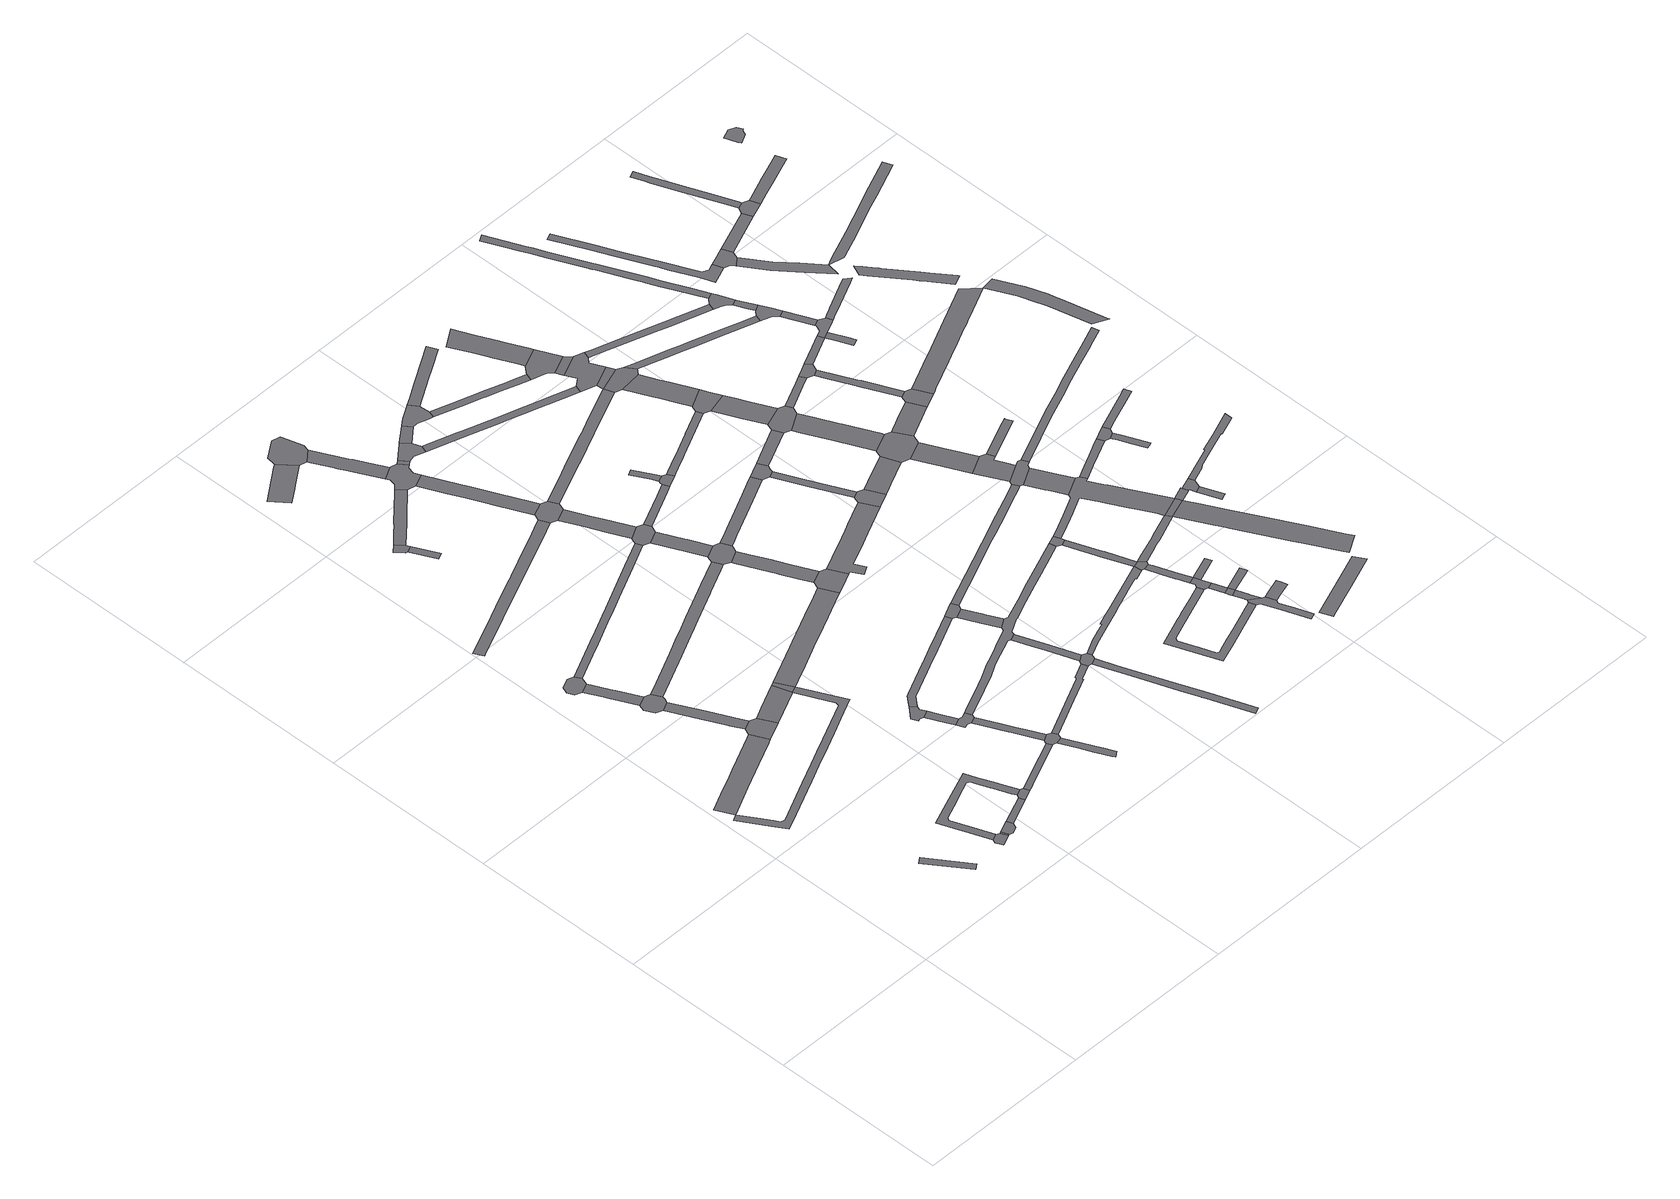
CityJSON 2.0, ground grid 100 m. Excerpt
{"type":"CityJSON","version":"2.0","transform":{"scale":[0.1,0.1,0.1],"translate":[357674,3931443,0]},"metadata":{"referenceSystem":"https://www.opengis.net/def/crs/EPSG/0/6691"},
"CityObjects":{
"road1":{"type":"Road","attributes":{"RoadStructureAttribute.sectionType":"1"},"geometry":[{"type":"MultiSurface","lod":"1","boundaries":[[[0,1,2,3,4,5]]]}]},
"road2":{"type":"Road","attributes":{"RoadStructureAttribute.sectionType":"1"},"geometry":[{"type":"MultiSurface","lod":"1","boundaries":[[[6,7,8,9,10,11,12,13,14,15,16,17,18]]]}]},
"road3":{"type":"Road","geometry":[{"type":"MultiSurface","lod":"1","boundaries":[[[19,20,21,22,23,24]]]}]},
"road4":{"type":"Road","geometry":[{"type":"MultiSurface","lod":"1","boundaries":[[[25,26,27,28,29,30,31,32,33]]]}]},
"road5":{"type":"Road","attributes":{"RoadStructureAttribute.sectionType":"1"},"geometry":[{"type":"MultiSurface","lod":"1","boundaries":[[[34,35,36,37,38,39,40,41,42,43,44,45,46,47,48,49,50,51,52,53,54,55,56,57,58,18,59]]]}]},
"road6":{"type":"Road","attributes":{"RoadStructureAttribute.sectionType":"1"},"geometry":[{"type":"MultiSurface","lod":"1","boundaries":[[[28,60,61,62,63,64,65,66,67,68,29]]]}]},
"road7":{"type":"Road","attributes":{"RoadStructureAttribute.sectionType":"1"},"geometry":[{"type":"MultiSurface","lod":"1","boundaries":[[[20,19,69,70]]]}]},
"road8":{"type":"Road","geometry":[{"type":"MultiSurface","lod":"1","boundaries":[[[71,72,73,74,65,64,75,76,77]]]}]},
"road9":{"type":"Road","geometry":[{"type":"MultiSurface","lod":"1","boundaries":[[[78,79,80,81,70,69]]]}]},
"road10":{"type":"Road","attributes":{"RoadStructureAttribute.sectionType":"1"},"geometry":[{"type":"MultiSurface","lod":"1","boundaries":[[[82,83,84,85,86,87,88,89,90,91,92,93,71,77]]]}]},
"road11":{"type":"Road","attributes":{"RoadStructureAttribute.sectionType":"1"},"geometry":[{"type":"MultiSurface","lod":"1","boundaries":[[[94,95,96,97,98,99,100,101,102,103,22,21,104,105,106,107,108,109,110,111,112,113,114,115,116,117,118]]]}]},
"road12":{"type":"Road","geometry":[{"type":"MultiSurface","lod":"1","boundaries":[[[89,119,10,9,120,121,122,90]]]}]},
"road13":{"type":"Road","attributes":{"RoadStructureAttribute.sectionType":"1"},"geometry":[{"type":"MultiSurface","lod":"1","boundaries":[[[123,124,81,80,125,126,127]]]}]},
"road14":{"type":"Road","attributes":{"RoadStructureAttribute.sectionType":"1"},"geometry":[{"type":"MultiSurface","lod":"1","boundaries":[[[128,129,130,122,121,46,131]]]}]},
"road15":{"type":"Road","geometry":[{"type":"MultiSurface","lod":"1","boundaries":[[[132,133,94,118,127,126,134]]]}]},
"road16":{"type":"Road","geometry":[{"type":"MultiSurface","lod":"1","boundaries":[[[46,45,135,136,131]]]}]},
"road17":{"type":"Road","geometry":[{"type":"MultiSurface","lod":"1","boundaries":[[[137,138,139,140,141,142]]]}]},
"road18":{"type":"Road","attributes":{"RoadStructureAttribute.sectionType":"1"},"geometry":[{"type":"MultiSurface","lod":"1","boundaries":[[[143,144,145,146,147,148,149,150,151,152,153,154,155,156,157,158,159,160,161,162,163]]]}]},
"road19":{"type":"Road","geometry":[{"type":"MultiSurface","lod":"1","boundaries":[[[164,165,139,138]]]}]},
"road20":{"type":"Road","attributes":{"RoadStructureAttribute.sectionType":"1"},"geometry":[{"type":"MultiSurface","lod":"1","boundaries":[[[166,167,168,169,170,171,172,173,174,175,176,177,178,179,132,134]]]}]},
"road21":{"type":"Road","attributes":{"RoadStructureAttribute.sectionType":"1"},"geometry":[{"type":"MultiSurface","lod":"1","boundaries":[[[180,181,182,183,184,185,31,30,186,187,188,189,190,191,192,193]]]}]},
"road22":{"type":"Road","geometry":[{"type":"MultiSurface","lod":"1","boundaries":[[[194,195,196,197,198,199,200,201]]]}]},
"road23":{"type":"Road","attributes":{"RoadStructureAttribute.sectionType":"1"},"geometry":[{"type":"MultiSurface","lod":"1","boundaries":[[[202,203,204,205,206,207,208,209,210,74,73,211,212,213,214,215,216,217,218,219,220]]]}]},
"road24":{"type":"Road","attributes":{"RoadStructureAttribute.sectionType":"1"},"geometry":[{"type":"MultiSurface","lod":"1","boundaries":[[[221,222,223,224,225,226,227,228,229,230,231]]]}]},
"road25":{"type":"Road","attributes":{"RoadStructureAttribute.sectionType":"1"},"geometry":[{"type":"MultiSurface","lod":"1","boundaries":[[[200,232,233,234,235,201]]]}]},
"road26":{"type":"Road","geometry":[{"type":"MultiSurface","lod":"1","boundaries":[[[236,237,238,239,240,241,242,243,244,245,234,233]]]}]},
"road27":{"type":"Road","attributes":{"RoadStructureAttribute.sectionType":"1"},"geometry":[{"type":"MultiSurface","lod":"1","boundaries":[[[246,247,248,249,250,141,140,251,252,253,254]]]}]},
"road28":{"type":"Road","attributes":{"RoadStructureAttribute.sectionType":"1"},"geometry":[{"type":"MultiSurface","lod":"1","boundaries":[[[255,256,257,258,259,260,261,262,263,264,241,240]]]}]},
"road29":{"type":"Road","geometry":[{"type":"MultiSurface","lod":"1","boundaries":[[[265,259,258,266,173,172,267,268,269,270,271,272]]]}]},
"road30":{"type":"Road","attributes":{"RoadStructureAttribute.sectionType":"1"},"geometry":[{"type":"MultiSurface","lod":"1","boundaries":[[[273,274,275,276,270,269,277,278,279,280,281]]]}]},
"road31":{"type":"Road","geometry":[{"type":"MultiSurface","lod":"1","boundaries":[[[282,283,231,230,284,285,286,287,288,289]]]}]},
"road32":{"type":"Road","attributes":{"RoadStructureAttribute.sectionType":"1"},"geometry":[{"type":"MultiSurface","lod":"1","boundaries":[[[290,291,292,293,294,136,135,295,296,297,298,299,300,301,302]]]}]},
"road33":{"type":"Road","attributes":{"RoadStructureAttribute.sectionType":"1"},"geometry":[{"type":"MultiSurface","lod":"1","boundaries":[[[303,304,305,306,307,308,309,310,285,284,311,312,313,314,315]]]}]},
"road34":{"type":"Road","geometry":[{"type":"MultiSurface","lod":"1","boundaries":[[[316,317,318,319,303,315,320,321,254,253,322,323]]]}]},
"road35":{"type":"Road","attributes":{"RoadStructureAttribute.sectionType":"1"},"geometry":[{"type":"MultiSurface","lod":"1","boundaries":[[[324,325,326,327,328,329,330,331,196,195,332,333,334,335,336,337,338,339,340,341,342]]]}]},
"road36":{"type":"Road","attributes":{"RoadStructureAttribute.sectionType":"1"},"geometry":[{"type":"MultiSurface","lod":"1","boundaries":[[[322,343,344,345,346,347,348,349,350,351,352,323]]]}]},
"road37":{"type":"Road","attributes":{"RoadStructureAttribute.sectionType":"1"},"geometry":[{"type":"MultiSurface","lod":"1","boundaries":[[[318,353,354,319]]]}]},
"road38":{"type":"Road","attributes":{"RoadStructureAttribute.sectionType":"1"},"geometry":[{"type":"MultiSurface","lod":"1","boundaries":[[[355,356,357,358,359,360,272,271,361,362,363,364,365,366,367]]]}]},
"road39":{"type":"Road","geometry":[{"type":"MultiSurface","lod":"1","boundaries":[[[151,368,369,370,371,348,347,372,152]]]}]},
"road40":{"type":"Road","attributes":{"RoadStructureAttribute.sectionType":"1"},"geometry":[{"type":"MultiSurface","lod":"1","boundaries":[[[373,374,375,376,369,368,377,378,379,380]]]}]},
"road41":{"type":"Road","geometry":[{"type":"MultiSurface","lod":"1","boundaries":[[[381,382,383,354,353,384,385,386,387,388]]]}]},
"road42":{"type":"Road","geometry":[{"type":"MultiSurface","lod":"1","boundaries":[[[373,380,389,180,193,390,391,392,393,394]]]}]},
"road43":{"type":"Road","attributes":{"RoadStructureAttribute.sectionType":"1"},"geometry":[{"type":"MultiSurface","lod":"1","boundaries":[[[390,395,396,397,398,399,400,401,391]]]}]},
"road44":{"type":"Road","geometry":[{"type":"MultiSurface","lod":"1","boundaries":[[[397,202,220,402,403,404,405,398]]]}]},
"road45":{"type":"Road","attributes":{"RoadStructureAttribute.sectionType":"1"},"geometry":[{"type":"MultiSurface","lod":"1","boundaries":[[[406,407,408,409,410,411,403,402,412,413,414,415,416,417,418]]]}]},
"road46":{"type":"Road","attributes":{"RoadStructureAttribute.sectionType":"1"},"geometry":[{"type":"MultiSurface","lod":"1","boundaries":[[[387,419,420,421,388]]]}]},
"road47":{"type":"Road","geometry":[{"type":"MultiSurface","lod":"1","boundaries":[[[422,423,406,418,424,290,302,425,426,427]]]}]},
"road48":{"type":"Road","attributes":{"RoadStructureAttribute.sectionType":"1"},"geometry":[{"type":"MultiSurface","lod":"1","boundaries":[[[428,429,430,431,432,433,434,435]]]}]},
"road49":{"type":"Road","geometry":[{"type":"MultiSurface","lod":"1","boundaries":[[[436,342,341,437,438,439,440]]]}]},
"road50":{"type":"Road","geometry":[{"type":"MultiSurface","lod":"1","boundaries":[[[441,442,443,444,445,446,435,434,447,355,367]]]}]},
"road51":{"type":"Road","attributes":{"RoadStructureAttribute.sectionType":"1"},"geometry":[{"type":"MultiSurface","lod":"1","boundaries":[[[393,448,449,450,451,452,394]]]}]},
"road52":{"type":"Road","geometry":[{"type":"MultiSurface","lod":"1","boundaries":[[[453,454,420,419,455,456,457,458,459,460]]]}]},
"road53":{"type":"Road","geometry":[{"type":"MultiSurface","lod":"1","boundaries":[[[461,462,463,464,465,466,467,468,469,470,471,472,473,474,475,476,477,478,243,242,479,480,481,482,483,484,485,430,429,486,487,488,489,490,491,492,493,494,495]]]}]},
"road54":{"type":"Road","attributes":{"RoadStructureAttribute.sectionType":"1"},"geometry":[{"type":"MultiSurface","lod":"1","boundaries":[[[496,467,466,497,498,438,437]]]}]},
"road55":{"type":"Road","attributes":{"RoadStructureAttribute.sectionType":"1"},"geometry":[{"type":"MultiSurface","lod":"1","boundaries":[[[442,499,500,501,502,503,504,505,506,507,508,509,510,511,512,513,514,515,443]]]}]},
"road56":{"type":"Road","attributes":{"RoadStructureAttribute.sectionType":"1"},"geometry":[{"type":"MultiSurface","lod":"1","boundaries":[[[404,516,517,518,519,520,521,522,523,524,525,526,405]]]}]},
"road57":{"type":"Road","attributes":{"RoadStructureAttribute.sectionType":"1"},"geometry":[{"type":"MultiSurface","lod":"1","boundaries":[[[527,528,529,530,531,532,533]]]}]},
"road58":{"type":"Road","geometry":[{"type":"MultiSurface","lod":"1","boundaries":[[[534,535,533,532,536,451,450]]]}]},
"road59":{"type":"Road","attributes":{"RoadStructureAttribute.sectionType":"1"},"geometry":[{"type":"MultiSurface","lod":"1","boundaries":[[[537,538,539,540,541,542,543,544,386,385,545,546,547,548,549,550,551,552,553,554]]]}]},
"road60":{"type":"Road","attributes":{"RoadStructureAttribute.sectionType":"1"},"geometry":[{"type":"MultiSurface","lod":"1","boundaries":[[[555,556,557,558,559,560,561,371,370,562,563,564,565,566,567,568,569,570,571,572]]]}]},
"road61":{"type":"Road","attributes":{"RoadStructureAttribute.sectionType":"1"},"geometry":[{"type":"MultiSurface","lod":"1","boundaries":[[[573,574,575,576,577,578,579,580,581,582,583,584,585,586,587,422,427]]]}]},
"road62":{"type":"Road","attributes":{"RoadStructureAttribute.sectionType":"1"},"geometry":[{"type":"MultiSurface","lod":"1","boundaries":[[[459,588,589,590,591,592,593,594,595,596,460]]]}]},
"road63":{"type":"Road","attributes":{"RoadStructureAttribute.sectionType":"1"},"geometry":[{"type":"MultiSurface","lod":"1","boundaries":[[[597,598,599,600,601,458,457,602,603,604,605,606,607,608]]]}]},
"road64":{"type":"Road","attributes":{"RoadStructureAttribute.sectionType":"1"},"geometry":[{"type":"MultiSurface","lod":"1","boundaries":[[[609,610,611,612,613,614,615,616,617,618,446,445,619,620,621,622,623,624,625,626,627,628,629,630,631,632,633]]]}]},
"road65":{"type":"Road","geometry":[{"type":"MultiSurface","lod":"1","boundaries":[[[634,635,636,637,638,521,520,639,640]]]}]},
"road66":{"type":"Road","attributes":{"RoadStructureAttribute.sectionType":"1"},"geometry":[{"type":"MultiSurface","lod":"1","boundaries":[[[641,642,643,644,645,646,535,534,647,648,649,650,651,652]]]}]},
"road67":{"type":"Road","attributes":{"RoadStructureAttribute.sectionType":"1"},"geometry":[{"type":"MultiSurface","lod":"1","boundaries":[[[653,654,655,640,639,656,657,658,659]]]}]},
"road68":{"type":"Road","attributes":{"RoadStructureAttribute.sectionType":"1"},"geometry":[{"type":"MultiSurface","lod":"1","boundaries":[[[439,660,661,662,663,664,665,666,667,668,669,670,671,672,673,674,675,676,677,678,679,440]]]}]},
"road69":{"type":"Road","attributes":{"RoadStructureAttribute.sectionType":"1"},"geometry":[{"type":"MultiSurface","lod":"1","boundaries":[[[680,681,682,683,684,685,686,687,688,689,690,691,692,693,694,695,696,697,698,699,700,701,702,703,704,705,706]]]}]},
"road70":{"type":"Road","geometry":[{"type":"MultiSurface","lod":"1","boundaries":[[[659,658,581,580,707,708]]]}]},
"road71":{"type":"Road","attributes":{"RoadStructureAttribute.sectionType":"1"},"geometry":[{"type":"MultiSurface","lod":"1","boundaries":[[[709,710,636,635,711]]]}]},
"road72":{"type":"Road","attributes":{"RoadStructureAttribute.sectionType":"1"},"geometry":[{"type":"MultiSurface","lod":"1","boundaries":[[[712,713,714,715,716,717,718,719,720,721,722,723,724]]]}]},
"road73":{"type":"Road","geometry":[{"type":"MultiSurface","lod":"1","boundaries":[[[718,717,608,607,725,726,727,728]]]}]},
"road74":{"type":"Road","geometry":[{"type":"MultiSurface","lod":"1","boundaries":[[[729,537,554,730,731,732,733,734,735,736,737]]]}]},
"road75":{"type":"Road","geometry":[{"type":"MultiSurface","lod":"1","boundaries":[[[494,738,739,740,741,742,743,495]]]}]},
"road76":{"type":"Road","geometry":[{"type":"MultiSurface","lod":"1","boundaries":[[[736,744,728,727,737]]]}]},
"road77":{"type":"Road","attributes":{"RoadStructureAttribute.sectionType":"1"},"geometry":[{"type":"MultiSurface","lod":"1","boundaries":[[[572,745,731,730]]]}]},
"road78":{"type":"Road","attributes":{"RoadStructureAttribute.sectionType":"1"},"geometry":[{"type":"MultiSurface","lod":"1","boundaries":[[[707,746,747,748,749,750,708]]]}]},
"road79":{"type":"Road","attributes":{"RoadStructureAttribute.sectionType":"1"},"geometry":[{"type":"MultiSurface","lod":"1","boundaries":[[[751,752,739,738,753,754,755,633,756]]]}]},
"road80":{"type":"Road","geometry":[{"type":"MultiSurface","lod":"1","boundaries":[[[571,757,758,759,760,761,745,572]]]}]},
"road81":{"type":"Road","geometry":[{"type":"MultiSurface","lod":"1","boundaries":[[[756,633,632,762,763,764,765,766,767]]]}]},
"road82":{"type":"Road","attributes":{"RoadStructureAttribute.sectionType":"1"},"geometry":[{"type":"MultiSurface","lod":"1","boundaries":[[[768,769,766,765,770,771,772,773,774,775,776,777]]]}]},
"road83":{"type":"Road","attributes":{"RoadStructureAttribute.sectionType":"1"},"geometry":[{"type":"MultiSurface","lod":"1","boundaries":[[[778,779,780,759,758,781,782,783,784,785]]]}]},
"road84":{"type":"Road","geometry":[{"type":"MultiSurface","lod":"1","boundaries":[[[776,786,706,705,787,788,789,777]]]}]},
"road85":{"type":"Road","attributes":{"RoadStructureAttribute.sectionType":"1"},"geometry":[{"type":"MultiSurface","lod":"1","boundaries":[[[790,791,788,787]]]}]},
"road86":{"type":"Road","geometry":[{"type":"MultiSurface","lod":"1","boundaries":[[[790,792,793,794,791]]]}]},
"road87":{"type":"Road","geometry":[{"type":"MultiSurface","lod":"1","boundaries":[[[795,796,794,793,797,798,799,800]]]}]},
"road88":{"type":"Road","geometry":[{"type":"MultiSurface","lod":"1","boundaries":[[[801,802,803,804,805,800,799,691,690,806,807,808,809,810,811]]]}]},
"road89":{"type":"Road","geometry":[{"type":"MultiSurface","lod":"1","boundaries":[[[651,812,813,814,785,784,652]]]}]},
"road90":{"type":"Road","attributes":{"RoadStructureAttribute.sectionType":"1"},"geometry":[{"type":"MultiSurface","lod":"1","boundaries":[[[815,816,813,812,817,818,819,820]]]}]},
"road91":{"type":"Road","geometry":[{"type":"MultiSurface","lod":"1","boundaries":[[[819,709,711,821,822,823,824,825,820]]]}]},
"road92":{"type":"Road","geometry":[{"type":"MultiSurface","lod":"1","boundaries":[[[789,826,827,777]]]}]},
"road93":{"type":"Road","geometry":[{"type":"MultiSurface","lod":"1","boundaries":[[[794,828,829,791]]]}]},
"road94":{"type":"Road","attributes":{"RoadStructureAttribute.sectionType":"1"},"geometry":[{"type":"MultiSurface","lod":"1","boundaries":[[[830,831,832,833,834,805,804]]]}]},
"road95":{"type":"Road","attributes":{"RoadStructureAttribute.sectionType":"1"},"geometry":[{"type":"MultiSurface","lod":"1","boundaries":[[[835,836,837,838,839,840,841,842,843,844,822,821]]]}]},
"road96":{"type":"Road","geometry":[{"type":"MultiSurface","lod":"1","boundaries":[[[845,846,840,839,749,748,847,848]]]}]},
"road97":{"type":"Road","attributes":{"RoadStructureAttribute.sectionType":"1"},"geometry":[{"type":"MultiSurface","lod":"1","boundaries":[[[847,849,850,851,852,853,854,848]]]}]},
"road98":{"type":"Road","attributes":{"RoadStructureAttribute.sectionType":"1"},"geometry":[{"type":"MultiSurface","lod":"1","boundaries":[[[855,856,857,858,859,741,740,860,861,862,863,864,865,866,867,868,869,870,871,872,873,874,875,876,877,878,879,880]]]}]},
"road99":{"type":"Road","geometry":[{"type":"MultiSurface","lod":"1","boundaries":[[[852,851,881,882,883,884,885,886,887,888]]]}]},
"road100":{"type":"Road","geometry":[{"type":"MultiSurface","lod":"1","boundaries":[[[889,884,883,890,671,670,891,892,893,894,895]]]}]},
"road101":{"type":"Road","attributes":{"RoadStructureAttribute.sectionType":"1"},"geometry":[{"type":"MultiSurface","lod":"1","boundaries":[[[896,824,823,897,898,899]]]}]},
"road102":{"type":"Road","geometry":[{"type":"MultiSurface","lod":"1","boundaries":[[[900,901,892,891,902,903,904,905,855,880]]]}]},
"road103":{"type":"Road","geometry":[{"type":"MultiSurface","lod":"1","boundaries":[[[906,907,908,909,910,911,912]]]}]},
"road104":{"type":"Road","attributes":{"RoadStructureAttribute.sectionType":"1"},"geometry":[{"type":"MultiSurface","lod":"1","boundaries":[[[913,914,915,916,917,918,919,920,921,870,922,923,924,925,756,767,926,927,928,929,930,921,931,932,933,934,935,936,937,938]]]}]},
"road105":{"type":"Road","attributes":{"RoadStructureAttribute.sectionType":"1"},"geometry":[{"type":"MultiSurface","lod":"1","boundaries":[[[939,940,941,942,943,944,735,734,945,946,947,948]]]}]},
"road106":{"type":"Road","attributes":{"RoadStructureAttribute.sectionType":"1"},"geometry":[{"type":"MultiSurface","lod":"1","boundaries":[[[760,949,950,951,952,953,954,955,956,957,958,959,960,961,761]]]}]},
"road107":{"type":"Road","attributes":{"RoadStructureAttribute.sectionType":"1"},"geometry":[{"type":"MultiSurface","lod":"1","boundaries":[[[962,963,964,965,846,845,966,967]]]}]},
"road108":{"type":"Road","geometry":[{"type":"MultiSurface","lod":"1","boundaries":[[[921,920,871,870]]]}]},
"road109":{"type":"Road","geometry":[{"type":"MultiSurface","lod":"1","boundaries":[[[898,968,969,970,971,972,899]]]}]},
"road110":{"type":"Road","attributes":{"RoadStructureAttribute.sectionType":"1"},"geometry":[{"type":"MultiSurface","lod":"1","boundaries":[[[887,973,974,975,976,977,978,888]]]}]},
"road111":{"type":"Road","attributes":{"RoadStructureAttribute.sectionType":"1"},"geometry":[{"type":"MultiSurface","lod":"1","boundaries":[[[979,980,981,982,983,984,985,986,969,968]]]}]},
"road112":{"type":"Road","attributes":{"RoadStructureAttribute.sectionType":"1"},"geometry":[{"type":"MultiSurface","lod":"1","boundaries":[[[987,988,871,920,989,990]]]}]},
"road113":{"type":"Road","geometry":[{"type":"MultiSurface","lod":"1","boundaries":[[[962,967,991,992,984,983]]]}]},
"road114":{"type":"Road","attributes":{"RoadStructureAttribute.sectionType":"1"},"geometry":[{"type":"MultiSurface","lod":"1","boundaries":[[[993,994,995,996,879,878,997,998,999,1000,1001,1002,1003]]]}]},
"road115":{"type":"Road","geometry":[{"type":"MultiSurface","lod":"1","boundaries":[[[1004,1005,1006,1007,1008,987,990,1009,1010]]]}]},
"road116":{"type":"Road","geometry":[{"type":"MultiSurface","lod":"1","boundaries":[[[1011,1012,1013,1014,1004,1010]]]}]},
"road117":{"type":"Road","attributes":{"RoadStructureAttribute.sectionType":"1"},"geometry":[{"type":"MultiSurface","lod":"1","boundaries":[[[1015,971,970,1016,1017,1018]]]}]},
"road118":{"type":"Road","attributes":{"RoadStructureAttribute.sectionType":"1"},"geometry":[{"type":"MultiSurface","lod":"1","boundaries":[[[1019,1020,1021,1022,1023,1024,1025,1026,1027,1028,1029,1030,1031,1032,1033,1034,1035,1036,1037,1038,1039,1040,1041,1042,1043,1044]]]}]},
"road119":{"type":"Road","geometry":[{"type":"MultiSurface","lod":"1","boundaries":[[[1045,1046,1047,1048,1049,1044,1043,939,948]]]}]},
"road120":{"type":"Road","geometry":[{"type":"MultiSurface","lod":"1","boundaries":[[[1050,1051,1052,1053,1003,1002,1054]]]}]},
"road121":{"type":"Road","attributes":{"RoadStructureAttribute.sectionType":"1"},"geometry":[{"type":"MultiSurface","lod":"1","boundaries":[[[1047,1055,1056,1057,1058,1048]]]}]},
"road122":{"type":"Road","geometry":[{"type":"MultiSurface","lod":"1","boundaries":[[[1056,955,954,1059,1060,1061,1062,1063,1064,1057]]]}]},
"road123":{"type":"Road","geometry":[{"type":"MultiSurface","lod":"1","boundaries":[[[1017,1065,1066,1067,1068,1069]]]}]},
"road124":{"type":"Road","attributes":{"RoadStructureAttribute.sectionType":"1"},"geometry":[{"type":"MultiSurface","lod":"1","boundaries":[[[1070,1071,1072,1073,1074,1075,1076,1050,1054]]]}]},
"road125":{"type":"Road","attributes":{"RoadStructureAttribute.sectionType":"1"},"geometry":[{"type":"MultiSurface","lod":"1","boundaries":[[[1077,1062,1061,1078]]]}]},
"road126":{"type":"Road","geometry":[{"type":"MultiSurface","lod":"1","boundaries":[[[1079,1077,1078,1080,1081,1018,1017,1069,1082,1083,1084,1085,1086,1087]]]}]},
"road127":{"type":"Road","attributes":{"RoadStructureAttribute.sectionType":"1"},"geometry":[{"type":"MultiSurface","lod":"1","boundaries":[[[1088,1089,1090,1091,1092,1093,1094,1095,1096,1097,1098,1099,1100,1101,1102,1103,1104,1105,1106,1107]]]}]},
"road128":{"type":"Road","attributes":{"RoadStructureAttribute.sectionType":"1"},"geometry":[{"type":"MultiSurface","lod":"1","boundaries":[[[1108,1109,1110,1111,1112,1113,895,894,1114,1115,1116,1117,1118,1119,1120,1121,1122,1123]]]}]},
"road129":{"type":"Road","attributes":{"RoadStructureAttribute.sectionType":"1"},"geometry":[{"type":"MultiSurface","lod":"1","boundaries":[[[1124,1125,1126,1127,1006,1005,1128,1129,1130,1131,1132,1133,1134,1135,1136]]]}]},
"road130":{"type":"Road","attributes":{"RoadStructureAttribute.sectionType":"1"},"geometry":[{"type":"MultiSurface","lod":"1","boundaries":[[[1137,1138,1139,1140,1052,1051,1141,1142,1143,1144,1145,1146]]]}]},
"road131":{"type":"Road","geometry":[{"type":"MultiSurface","lod":"1","boundaries":[[[1147,1148,1149,1150,1151,1088,1107,1152,1153]]]}]},
"road132":{"type":"Road","geometry":[{"type":"MultiSurface","lod":"1","boundaries":[[[1086,1154,1155,1156,1157,1158,1159,1160,1161,1162,1163,1164,1165,1087]]]}]},
"road133":{"type":"Road","attributes":{"RoadStructureAttribute.sectionType":"1"},"geometry":[{"type":"MultiSurface","lod":"1","boundaries":[[[1166,1167,1168,1169,1170,1171,1172,1173,1147,1153]]]}]},
"road134":{"type":"Road","attributes":{"RoadStructureAttribute.sectionType":"1"},"geometry":[{"type":"MultiSurface","lod":"1","boundaries":[[[1174,1175,1176,1177,1178,1179,1180,1181,1182,1183,1184,1185,1186,1187,1188,1189,1190,1191,1192,992,991,1193,1194,1195,1196,1197,1198,1199,1200,1201,1202,1203,1184,1204,1205,1206,1207,1208,1209,1210]]]}]},
"road135":{"type":"Road","attributes":{"RoadStructureAttribute.sectionType":"1"},"geometry":[{"type":"MultiSurface","lod":"1","boundaries":[[[1149,1148,1211,1212]]]}]},
"road136":{"type":"Road","attributes":{"RoadStructureAttribute.sectionType":"1"},"geometry":[{"type":"MultiSurface","lod":"1","boundaries":[[[1213,1214,1215,1216,1217,1218,1219,1220,1221,1222,1223,1224,1225,1226,1227]]]}]},
"road137":{"type":"Road","attributes":{"RoadStructureAttribute.sectionType":"1"},"geometry":[{"type":"MultiSurface","lod":"1","boundaries":[[[1228,1229,1230,1231,1232,1233,1234,1235,1236,1237,1238,1239,1240,1241]]]}]},
"road138":{"type":"Road","geometry":[{"type":"MultiSurface","lod":"1","boundaries":[[[1211,1242,1243,1234,1233,1212]]]}]},
"road139":{"type":"Road","attributes":{"RoadStructureAttribute.sectionType":"1"},"geometry":[{"type":"MultiSurface","lod":"1","boundaries":[[[1244,1245,1246,1247,1248,1249,1250,1251,1171,1252,1253,1254,1255,1256,1257,1258,1259,1260]]]}]},
"road140":{"type":"Road","attributes":{"RoadStructureAttribute.sectionType":"1"},"geometry":[{"type":"MultiSurface","lod":"1","boundaries":[[[1242,1261,1262,1263,1264,1265,1266,1267,1268,1243]]]}]},
"road141":{"type":"Road","geometry":[{"type":"MultiSurface","lod":"1","boundaries":[[[1269,1270,1271,1272,1273,1274,1275,1276,1277]]]}]}
},
"vertices":[
[646,274,0],[584,363,0],[487,503,0],[455,479,0],[546,347,0],[613,251,0],
[260,1434,0],[413,1506,0],[549,1571,0],[576,1584,0],[529,1683,0],[505,1672,0],[359,1602,0],[296,1572,0],[251,1551,0],[212,1533,0],[166,1511,0],[37,1450,0],[85,1350,0],
[892,296,0],[874,336,0],[855,343,0],[818,328,0],[810,308,0],[828,268,0],
[141,2552,0],[127,2515,0],[143,2478,0],[182,2465,0],[236,2491,0],[250,2530,0],[232,2565,0],[216,2571,0],[195,2578,0],
[148,1168,0],[193,1094,0],[240,1116,0],[443,1212,0],[475,1227,0],[604,1288,0],[727,1346,0],[817,1389,0],[824,1392,0],[910,1433,0],[1037,1493,0],[919,1744,0],[882,1728,0],[931,1624,0],[977,1526,0],[970,1505,0],[748,1400,0],[711,1383,0],[588,1324,0],[467,1267,0],[457,1263,0],[224,1152,0],[201,1159,0],[182,1191,0],[139,1261,0],[51,1329,0],
[229,2367,0],[233,2359,0],[245,2333,0],[266,2291,0],[309,2201,0],[363,2228,0],[300,2358,0],[300,2359,0],[298,2363,0],
[900,300,0],[883,339,0],
[414,2122,0],[422,2144,0],[427,2160,0],[400,2214,0],[295,2163,0],[323,2109,0],[360,2095,0],
[919,292,0],[956,308,0],[967,336,0],[953,370,0],
[408,1996,0],[446,1918,0],[449,1912,0],[451,1908,0],[500,1807,0],[508,1790,0],[513,1780,0],[542,1721,0],[596,1746,0],[575,1789,0],[505,1934,0],[501,1943,0],
[1157,473,0],[1125,554,0],[1105,603,0],[1084,657,0],[1076,677,0],[1048,749,0],[872,677,0],[713,611,0],[747,520,0],[775,443,0],[812,459,0],[810,466,0],[790,518,0],[768,576,0],[776,593,0],[888,640,0],[919,653,0],[1011,691,0],[1031,682,0],[1043,651,0],[1047,642,0],[1070,584,0],[1074,573,0],[1110,482,0],[1121,456,0],
[542,1720,0],[646,1617,0],[684,1634,0],[634,1732,0],
[1017,397,0],[997,389,0],[1011,356,0],[1123,406,0],[1113,439,0],
[750,1787,0],[744,1785,0],[724,1775,0],[849,1834,0],
[1173,467,0],[1158,473,0],[1187,435,0],
[918,1745,0],[869,1843,0],
[286,3741,0],[297,3739,0],[333,3756,0],[324,3776,0],[283,3820,0],[245,3786,0],
[45,2982,0],[251,3075,0],[280,3088,0],[459,3170,0],[475,3177,0],[545,3208,0],[738,3296,0],[805,3326,0],[915,3377,0],[891,3432,0],[870,3422,0],[800,3390,0],[714,3352,0],[522,3263,0],[496,3252,0],[451,3231,0],[316,3171,0],[255,3143,0],[89,3068,0],[8,3031,0],[36,2978,0],
[364,3597,0],[400,3614,0],
[1207,443,0],[1225,451,0],[1238,457,0],[1265,469,0],[1404,531,0],[1449,551,0],[1488,569,0],[1474,599,0],[1450,588,0],[1387,560,0],[1382,557,0],[1286,516,0],[1178,469,0],[1177,468,0],
[1097,2983,0],[950,2911,0],[677,2780,0],[662,2773,0],[528,2708,0],[459,2675,0],[401,2602,0],[476,2638,0],[613,2704,0],[680,2736,0],[695,2744,0],[776,2783,0],[968,2875,0],[1113,2946,0],
[1220,1205,0],[1229,1225,0],[1197,1251,0],[1144,1189,0],[1160,1151,0],[1176,1158,0],[1194,1151,0],[1236,1170,0],
[1259,2627,0],[1109,2556,0],[1073,2539,0],[898,2455,0],[830,2422,0],[750,2384,0],[687,2353,0],[667,2343,0],[474,2250,0],[694,2289,0],[824,2352,0],[856,2367,0],[895,2386,0],[924,2400,0],[1099,2483,0],[1108,2488,0],[1199,2532,0],[1232,2547,0],[1286,2574,0],
[269,4605,0],[197,4554,0],[78,4469,0],[152,4375,0],[193,4404,0],[203,4411,0],[206,4414,0],[231,4431,0],[251,4445,0],[366,4527,0],[288,4618,0],
[1244,1043,0],[1263,1003,0],[1304,1022,0],[1256,1127,0],
[1284,958,0],[1306,966,0],[1310,965,0],[1325,958,0],[1326,957,0],[1362,974,0],[1370,993,0],[1353,1029,0],[1330,1019,0],[1328,1018,0],
[546,4062,0],[473,3995,0],[391,3920,0],[384,3913,0],[344,3876,0],[435,3878,0],[465,3906,0],[603,4033,0],[562,4077,0],
[1407,785,0],[1412,772,0],[1451,688,0],[1482,621,0],[1518,640,0],[1472,739,0],[1452,782,0],[1448,792,0],[1443,801,0],[1418,856,0],
[1537,633,0],[1475,602,0],[1493,571,0],[1499,569,0],[1510,564,0],[1550,575,0],[1560,600,0],[1545,630,0],
[1671,315,0],[1666,325,0],[1641,379,0],[1640,381,0],[1557,465,0],[1592,388,0],[1598,376,0],[1630,308,0],[1637,292,0],
[294,4671,0],[296,4668,0],[406,4517,0],[469,4570,0],[469,4571,0],[477,4605,0],[442,4727,0],[393,4738,0],
[1485,2133,0],[1426,2105,0],[1305,2048,0],[1132,1967,0],[1095,1949,0],[1002,1784,0],[1020,1792,0],[1157,1857,0],[1178,1867,0],[1237,1894,0],[1374,1959,0],[1467,2002,0],[1532,2033,0],
[655,4199,0],[612,4285,0],[571,4367,0],[567,4374,0],[555,4398,0],[526,4457,0],[525,4459,0],[485,4539,0],[465,4400,0],[477,4374,0],[502,4326,0],[506,4318,0],[584,4163,0],
[706,4092,0],[715,4131,0],[733,4145,0],[697,4190,0],[596,4140,0],[588,4101,0],[651,4021,0],[724,4054,0],
[1648,1499,0],[1583,1469,0],[1460,1411,0],[1458,1410,0],[1454,1408,0],[1259,1316,0],[1246,1310,0],[1208,1264,0],[1271,1277,0],[1328,1304,0],[1432,1353,0],[1459,1366,0],[1469,1371,0],[1481,1376,0],[1576,1421,0],[1662,1462,0],[1668,1464,0],[1781,1518,0],[1764,1554,0],
[715,3882,0],[757,3789,0],[795,3707,0],[820,3652,0],[903,3471,0],[977,3501,0],[955,3548,0],[890,3691,0],[830,3823,0],[807,3873,0],
[752,4160,0],[716,4205,0],
[1984,852,0],[1898,809,0],[1900,804,0],[1892,797,0],[1848,776,0],[1766,736,0],[1643,640,0],[1779,705,0],[1878,753,0],[1911,769,0],[1917,772,0],[1914,779,0],[1998,819,0],
[953,3363,0],[1026,3396,0],[1039,3433,0],[1014,3487,0],[905,3468,0],
[1182,3055,0],[1110,3211,0],[1086,3264,0],[1043,3357,0],[1004,3252,0],[1037,3178,0],[1053,3143,0],[1110,3019,0],
[796,4271,0],[778,4256,0],[747,4231,0],[791,4168,0],[854,4148,0],[866,4186,0],[848,4237,0],[811,4283,0],
[1102,2997,0],[1150,2932,0],[1221,2968,0],[1236,3003,0],[1237,3005,0],[1219,3041,0],
[1211,2799,0],[1216,2787,0],[1272,2665,0],[1344,2699,0],[1290,2819,0],[1283,2833,0],[1261,2881,0],
[1322,2556,0],[1393,2593,0],[1407,2631,0],[1382,2686,0],
[1571,2205,0],[1508,2344,0],[1483,2397,0],[1482,2399,0],[1472,2423,0],[1420,2535,0],[1329,2541,0],[1410,2365,0],[1411,2363,0],[1419,2345,0],[1426,2330,0],[1469,2236,0],[1498,2172,0],
[935,4308,0],[901,4354,0],[882,4340,0],
[1610,2192,0],[1572,2205,0],[1499,2170,0],[1563,2047,0],[1573,2052,0],[1657,2092,0],
[1972,1054,0],[1908,1227,0],[1872,1210,0],[1910,1107,0],[1935,1037,0],[1950,998,0],[1996,873,0],[2030,895,0],
[1840,1590,0],[1801,1508,0],[1857,1534,0],[1866,1557,0],[1850,1594,0],
[2003,818,0],[2019,815,0],[2056,830,0],[2063,849,0],[2065,856,0],[2057,882,0],[1987,857,0],
[1457,3111,0],[1480,3122,0],[1495,3130,0],[1478,3166,0],[1406,3131,0],
[995,4416,0],[941,4384,0],[966,4312,0],[1029,4292,0],[1051,4285,0],[1063,4323,0],[1057,4383,0],[1026,4435,0],
[2304,1464,0],[2226,1433,0],[2204,1424,0],[2091,1375,0],[1972,1326,0],[1951,1335,0],[1899,1300,0],[1893,1280,0],[1802,1241,0],[1772,1227,0],[1691,1191,0],[1669,1181,0],[1602,1145,0],[1588,1137,0],[1538,1114,0],[1456,1076,0],[1431,1065,0],[1368,1036,0],[1447,1028,0],[1455,1032,0],[1612,1103,0],[1616,1106,0],[1688,1146,0],[1709,1155,0],[1854,1218,0],[1909,1229,0],[1913,1246,0],[1988,1289,0],[1997,1292,0],[2108,1339,0],[2220,1387,0],[2298,1418,0],[2403,1461,0],[2485,1494,0],[2476,1534,0],
[1851,1401,0],[1907,1426,0],[1904,1433,0],
[2058,709,0],[2074,667,0],[2105,586,0],[2170,411,0],[2191,353,0],[2220,276,0],[2221,274,0],[2230,250,0],[2262,163,0],[2321,7,0],[2357,25,0],[2267,266,0],[2258,290,0],[2229,368,0],[2207,426,0],[2142,600,0],[2095,724,0],
[1427,2641,0],[1474,2664,0],[1614,2731,0],[1699,2772,0],[1836,2839,0],[1810,2893,0],[1767,2872,0],[1693,2836,0],[1586,2785,0],[1475,2731,0],[1450,2719,0],
[1502,3240,0],[1447,3345,0],[1415,3328,0],[1470,3224,0],[1481,3202,0],[1485,3194,0],[1518,3208,0],
[1563,3162,0],[1545,3198,0],[1480,3176,0],
[1678,3929,0],[1510,3982,0],[1490,3988,0],[1361,4029,0],[1291,4051,0],[1258,4062,0],[1077,4119,0],[1056,4126,0],[1044,4088,0],[1090,4073,0],[1241,4025,0],[1279,4013,0],[1401,3974,0],[1409,3972,0],[1490,3946,0],[1498,3944,0],[1625,3903,0],[1666,3890,0],
[1571,3740,0],[1487,3702,0],[1466,3692,0],[1440,3681,0],[1297,3616,0],[1266,3602,0],[1202,3572,0],[1219,3515,0],[1291,3547,0],[1306,3554,0],[1329,3565,0],[1486,3636,0],[1489,3637,0],[1505,3644,0],[1601,3688,0],[1607,3690,0],[1779,3768,0],[1756,3824,0],
[1667,2097,0],[1670,2098,0],[1706,2036,0],[1752,2061,0],[1720,2122,0],[1857,2186,0],[1922,2216,0],[2094,2297,0],[2043,2396,0],[1963,2358,0],[1922,2339,0],[1860,2309,0],[1812,2287,0],[1712,2240,0],[1685,2227,0],
[1097,4407,0],[1200,4468,0],[1212,4475,0],[1300,4527,0],[1403,4589,0],[1379,4644,0],[1183,4528,0],[1144,4505,0],[1063,4456,0],
[1492,4186,0],[1469,4193,0],[1340,4235,0],[1321,4241,0],[1181,4286,0],[1218,4232,0],[1310,4202,0],[1327,4197,0],[1408,4171,0],[1492,4144,0],[1560,4122,0],[1572,4160,0],
[2529,1083,0],[2375,1023,0],[2367,1020,0],[2312,1001,0],[2254,978,0],[2246,975,0],[2250,966,0],[2191,944,0],[2176,938,0],[2141,925,0],[2151,897,0],[2162,901,0],[2210,920,0],[2210,918,0],[2268,941,0],[2268,943,0],[2345,973,0],[2394,992,0],[2489,1028,0],[2491,1029,0],[2526,1043,0],[2589,1067,0],[2592,1061,0],[2652,1083,0],[2645,1126,0],
[1915,2859,0],[1924,2881,0],[1898,2935,0],[1859,2916,0],[1842,2908,0],[1874,2825,0],[1910,2843,0],
[1808,3325,0],[1805,3320,0],[1797,3319,0],[1704,3275,0],[1657,3252,0],[1559,3205,0],[1580,3171,0],[1614,3187,0],[1674,3216,0],[1699,3228,0],[1968,3358,0],[1952,3394,0],
[2009,2627,0],[2000,2646,0],[1970,2712,0],[1964,2629,0],[1973,2609,0],[2054,2434,0],[2091,2450,0],
[2126,1671,0],[2159,1686,0],[2248,1725,0],[2299,1747,0],[2348,1768,0],[2398,1790,0],[2410,1795,0],[2536,1850,0],[2551,1857,0],[2644,1898,0],[2663,1907,0],[2645,1943,0],[2626,1934,0],[2621,1932,0],[2536,1895,0],[2384,1828,0],[2292,1788,0],[2250,1769,0],[2226,1759,0],[2142,1722,0],
[2666,778,0],[2566,740,0],[2554,735,0],[2523,723,0],[2363,661,0],[2419,511,0],[2473,369,0],[2519,386,0],[2575,408,0],[2690,452,0],[2860,517,0],[2849,556,0],[2675,489,0],[2591,457,0],[2519,429,0],[2507,425,0],[2492,431,0],[2457,524,0],[2456,526,0],[2419,625,0],[2427,643,0],[2522,680,0],[2575,700,0],[2581,702,0],[2659,732,0],[2765,773,0],[2750,810,0],
[2176,2336,0],[2128,2436,0],
[2116,3041,0],[1949,2960,0],[2139,2985,0],
[1443,4572,0],[1496,4458,0],[1535,4373,0],[1538,4366,0],[1596,4239,0],[1612,4205,0],[1722,4253,0],[1709,4280,0],[1664,4379,0],[1655,4399,0],[1647,4414,0],[1594,4533,0],[1545,4641,0],
[1642,4096,0],[1644,4095,0],[1674,4069,0],[1783,4119,0],
[1723,3963,0],[1751,3863,0],[1874,3920,0],[1871,3928,0],[1838,3998,0],[1861,4024,0],[1874,4062,0],[1818,4080,0],[1695,4024,0],
[2512,1481,0],[2546,1497,0],[2539,1516,0],[2524,1553,0],[2517,1550,0],[2493,1540,0],
[1788,4108,0],
[1896,3873,0],
[2197,2345,0],[2242,2367,0],[2386,2434,0],[2345,2537,0],[2177,2459,0],
[2618,1303,0],[2610,1325,0],[2531,1425,0],[2573,1311,0],[2581,1289,0],[2679,1139,0],
[1813,3757,0],[1817,3755,0],[1944,3769,0],[1970,3800,0],[1931,3854,0],
[2654,1084,0],[2658,1083,0],[2662,1082,0],[2666,1080,0],[2703,1088,0],[2712,1106,0],
[2760,938,0],[2711,1068,0],[2671,1066,0],[2691,1010,0],[2690,1010,0],[2698,987,0],[2722,924,0],[2724,920,0],[2749,854,0],[2786,868,0],
[2009,3627,0],[2003,3639,0],[1988,3672,0],[1884,3610,0],[1894,3589,0],[1935,3498,0],[1966,3431,0],[2074,3485,0],
[2758,829,0],[2784,766,0],[2820,779,0],[2801,831,0],
[2815,685,0],[2851,698,0],
[2825,657,0],[2829,647,0],[2865,661,0],
[2893,585,0],[2889,597,0],[2851,587,0],[2853,583,0],[2857,574,0],[2913,532,0],
[2972,375,0],[2952,428,0],[2943,452,0],[2951,469,0],[2930,524,0],[2879,509,0],[2881,508,0],[2918,412,0],[2920,406,0],[2975,261,0],[3010,274,0],
[2006,3344,0],[2124,3375,0],[2093,3443,0],
[2182,3250,0],[2148,3324,0],[2046,3259,0],[2071,3203,0],[2128,3079,0],[2241,3120,0],
[2177,2971,0],[2281,3032,0],[2294,3069,0],[2278,3107,0],[2255,3115,0],
[2936,882,0],[2921,919,0],
[3003,712,0],[2990,750,0],
[2991,482,0],[3068,507,0],[3056,546,0],[3050,565,0],[2968,538,0],
[2198,2925,0],[2239,2837,0],[2267,2775,0],[2315,2671,0],[2358,2576,0],[2468,2626,0],[2462,2639,0],[2377,2824,0],[2375,2828,0],[2319,2951,0],
[2558,2516,0],[2504,2612,0],[2433,2418,0],[2542,2470,0],
[2473,2332,0],[2502,2270,0],[2567,2134,0],[2674,2188,0],[2612,2320,0],[2606,2331,0],
[2782,1694,0],[2775,1674,0],[2663,1617,0],[2555,1565,0],[2532,1556,0],[2570,1529,0],[2668,1575,0],[2681,1581,0],[2802,1645,0],[2853,1549,0],[2868,1521,0],[2920,1422,0],[2946,1372,0],[2987,1295,0],[2995,1274,0],[2999,1262,0],[3117,1307,0],[3053,1427,0],[3041,1450,0],[2960,1604,0],[2949,1623,0],[2910,1698,0],[2913,1699,0],[2928,1706,0],[2908,1742,0],[2889,1749,0],
[2592,2080,0],[2597,2070,0],[2652,1965,0],[2753,2020,0],[2737,2054,0],[2706,2124,0],[2729,2134,0],[2711,2175,0],
[2778,2030,0],[2652,1964,0],[2680,1901,0],[2785,1960,0],[2791,1977,0],[2813,1987,0],[2796,2025,0],
[2426,3178,0],[2435,3138,0],[2488,3164,0],[2471,3200,0],
[2882,1762,0],[2839,1850,0],[2730,1800,0],[2732,1796,0],[2748,1763,0],[2781,1697,0],
[3263,351,0],[3034,264,0],[3061,193,0],[3087,204,0],[3269,273,0],[3459,346,0],[3422,412,0],
[3533,501,0],[3512,542,0],[3421,719,0],[3403,752,0],[3329,895,0],[3237,1072,0],[3177,1189,0],[3134,1270,0],[3021,1228,0],[2941,1239,0],[2865,1209,0],[2832,1196,0],[2725,1156,0],[2717,1109,0],[2805,1143,0],[2825,1150,0],[2862,1165,0],[2886,1174,0],[3103,1070,0],[3145,990,0],[3154,972,0],[3187,907,0],[3301,689,0],[3320,652,0],[3418,464,0],[3430,440,0],
[2529,3851,0],[2319,3919,0],[2294,3927,0],[2195,3959,0],[2060,4002,0],[1912,4050,0],[1899,4012,0],[2213,3911,0],[2292,3885,0],[2517,3813,0],
[2120,3752,0],[2220,3721,0],[2283,3700,0],[2440,3651,0],[2557,3614,0],[2617,3594,0],[2629,3633,0],[2557,3656,0],[2451,3689,0],[2269,3747,0],[2232,3759,0],[2166,3780,0],[1982,3838,0],
[2699,2704,0],[2600,2658,0],[2545,2631,0],[2530,2624,0],[2707,2586,0],[2746,2604,0],
[2526,3150,0],[2561,3169,0],[2575,3206,0],[2552,3239,0],[2513,3220,0],
[2872,2198,0],[2905,2213,0],[2965,2238,0],[2947,2277,0],[2947,2279,0],[2887,2254,0],
[2551,3096,0],[2613,2960,0],[2620,2944,0],[2704,2761,0],[2713,2742,0],[2749,2758,0],[2657,2961,0],[2649,2978,0],
[3192,1328,0],[3190,1334,0],[3198,1294,0],[3204,1296,0],
[2833,2645,0],[2786,2745,0],
[3128,1850,0],[3045,1809,0],[2975,1775,0],[2947,1761,0],[2993,1739,0],[3027,1756,0],[3036,1760,0],[3063,1773,0],[3071,1777,0],[3170,1825,0],[3153,1862,0],
[3259,1279,0],[3274,1322,0],[3262,1354,0],[3200,1331,0],[3198,1330,0],[3209,1298,0],[3222,1264,0],
[3267,1146,0],[3271,1137,0],[3280,1140,0],[3308,1151,0],
[2662,3292,0],[2705,3268,0],[2748,3289,0],[2731,3325,0],
[2552,3988,0],[2489,4130,0],[2455,4206,0],[2364,4413,0],[2334,4479,0],[2247,4677,0],[2222,4734,0],[2206,4770,0],[2115,4977,0],[2080,4956,0],[2130,4844,0],[2162,4770,0],[2185,4718,0],[2219,4641,0],[2298,4463,0],[2313,4428,0],[2321,4411,0],[2368,4304,0],[2388,4259,0],[2409,4211,0],[2419,4190,0],[2425,4176,0],[2456,4105,0],[2461,4095,0],[2556,3881,0],[2592,3897,0],
[2559,3799,0],[2578,3793,0],[2605,3769,0],[2639,3783,0],[2600,3877,0],
[3235,1834,0],[3247,1861,0],[3232,1898,0],[3211,1890,0],[3200,1814,0],
[2637,3696,0],[2653,3660,0],[2688,3679,0],[2642,3775,0],
[2675,3576,0],[2686,3566,0],[2704,3548,0],[2741,3564,0],[2733,3582,0],[2722,3608,0],
[2774,3231,0],[2809,3153,0],[2845,3169,0],[2832,3200,0],[2785,3305,0],
[3219,1779,0],[3242,1723,0],[3278,1638,0],[3304,1649,0],[3313,1654,0],[3303,1679,0],[3253,1795,0],
[2814,3401,0],[2777,3385,0],
[2843,3384,0],[2780,3378,0],[2766,3342,0],[2784,3306,0],[2810,3319,0],[2842,3334,0],[2861,3343,0],[2866,3346,0],[2849,3381,0],
[2737,4029,0],[2701,4015,0],[2664,4031,0],[2574,4235,0],[2569,4245,0],[2564,4256,0],[2493,4419,0],[2442,4533,0],[2350,4743,0],[2313,4727,0],[2406,4517,0],[2450,4417,0],[2532,4230,0],[2546,4200,0],[2563,4160,0],[2628,4014,0],[2660,3933,0],[2666,3936,0],[2679,3941,0],[2759,3974,0],
[3560,2351,0],[3488,2322,0],[3319,2254,0],[3238,2220,0],[3118,2171,0],[2953,2096,0],[2970,2059,0],[3134,2134,0],[3251,2182,0],[3294,2200,0],[3337,2218,0],[3495,2282,0],[3588,2319,0],[3620,2332,0],[3700,2364,0],[3690,2404,0],
[3564,1476,0],[3458,1436,0],[3460,1430,0],[3372,1396,0],[3355,1353,0],[3377,1369,0],[3385,1372,0],[3464,1402,0],[3595,1451,0],[3597,1446,0],[3701,1485,0],[3708,1488,0],[3707,1530,0],
[3442,1981,0],[3399,1964,0],[3394,1962,0],[3296,1923,0],[3297,1881,0],[3380,1913,0],[3414,1927,0],[3489,1957,0],[3506,1963,0],[3491,2001,0],
[2855,3978,0],[2867,4015,0],[2845,4072,0],[2820,4062,0],[2791,4050,0],[2793,3962,0],[2809,3939,0],
[2883,3354,0],[2911,3368,0],[2919,3372,0],[2923,3373,0],[3105,3461,0],[3136,3476,0],[3103,3504,0],[3086,3497,0],[2912,3413,0],[2903,3409,0],[2896,3405,0],[2868,3391,0],
[2902,3797,0],[2981,3701,0],[2992,3688,0],[3008,3666,0],[3109,3544,0],[3124,3622,0],[3033,3733,0],[2951,3832,0],
[3791,2382,0],[3786,2399,0],[3782,2418,0],[3724,2655,0],[3717,2683,0],[3717,2686,0],[3710,2715,0],[3669,2832,0],[3664,2843,0],[3599,2982,0],[3524,2970,0],[3437,3051,0],[3230,2954,0],[3185,2933,0],[3161,2921,0],[3137,2910,0],[3052,2870,0],[3001,2846,0],[2999,2845,0],[2855,2656,0],[2867,2661,0],[3046,2745,0],[3080,2761,0],[3132,2786,0],[3255,2844,0],[3271,2851,0],[3301,2865,0],[3325,2877,0],[3336,2882,0],[3378,2901,0],[3598,2813,0],[3601,2805,0],[3632,2716,0],[3641,2691,0],[3643,2684,0],[3648,2660,0],[3706,2422,0],
[3112,4112,0],[3089,4167,0],
[3505,3111,0],[3499,3119,0],[3419,3231,0],[3393,3267,0],[3280,3423,0],[3274,3432,0],[3268,3441,0],[3228,3496,0],[3201,3529,0],[3175,3467,0],[3200,3432,0],[3329,3253,0],[3347,3228,0],[3357,3214,0],[3450,3086,0],
[2927,4655,0],[2935,4635,0],[2991,4492,0],[3002,4465,0],[3082,4263,0],[3105,4204,0],[3142,4219,0],[3135,4238,0],[3088,4356,0],[3029,4506,0],[2986,4614,0],[2966,4667,0],[2934,4746,0],[2897,4731,0],
[3201,4147,0],[3179,4203,0],
[3773,3903,0],[3767,3900,0],[3604,3830,0],[3548,3806,0],[3438,3758,0],[3341,3716,0],[3205,3657,0],[3155,3636,0],[3214,3602,0],[3219,3604,0],[3362,3665,0],[3447,3702,0],[3553,3748,0],[3626,3779,0],[3823,3864,0],[3833,3868,0],[3811,3919,0],
[3267,4174,0],[3353,4207,0],[3427,4236,0],[3510,4269,0],[3488,4325,0],[3398,4289,0],[3330,4263,0],[3194,4209,0],
[3492,4528,0],[3503,4556,0],[3513,4561,0],[3496,4594,0],[3458,4609,0],[3402,4587,0],[3415,4555,0],[3430,4516,0],[3439,4500,0]
]}
